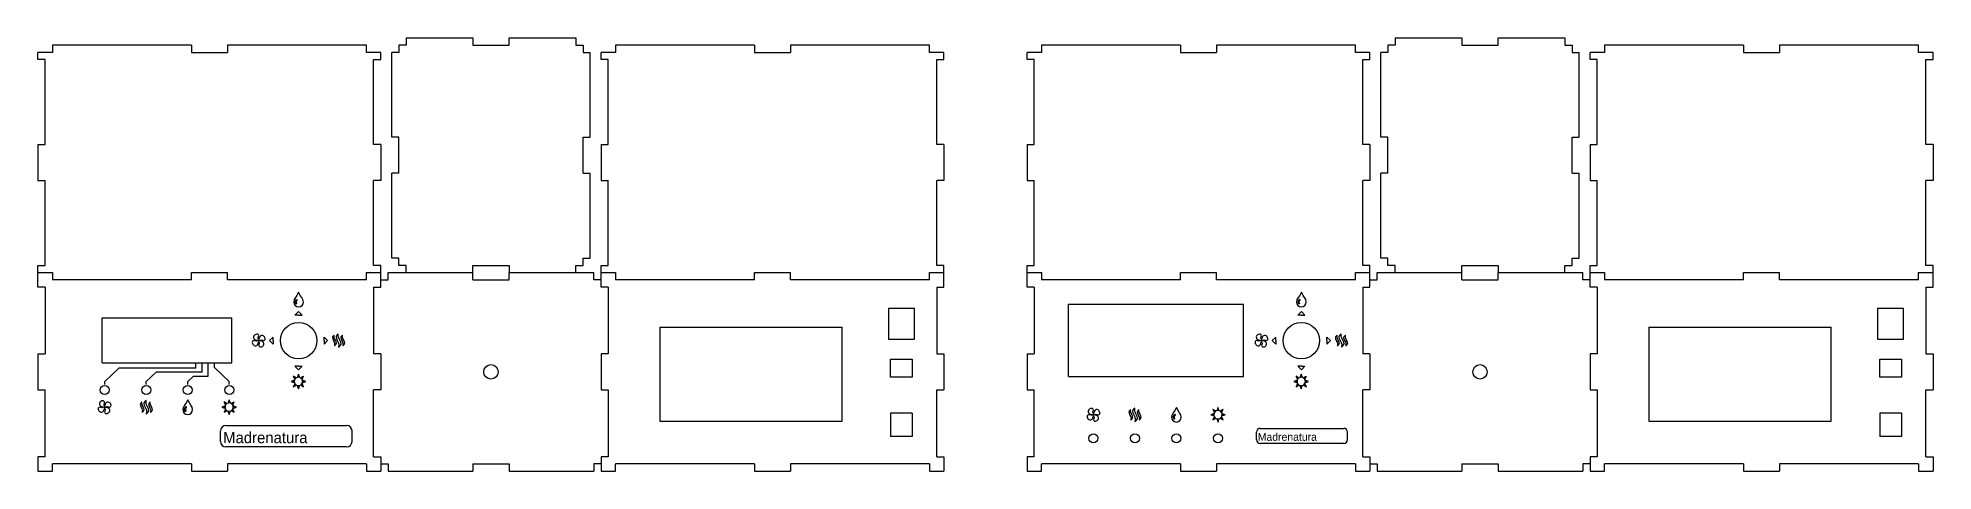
# Model space of a CAD drawing. Header units: millimetres. Extents: x 8 to 1058, y 8 to 248.
import ezdxf

# ---------------------------------------------------------------- set-up
doc = ezdxf.new("R2010")
doc.units = ezdxf.units.MM
doc.styles.get("Standard").update_dxf_attribs({"font": 'Organo.ttf'})

# ---------------------------------------------------------------- blocks, each defined once
blk = doc.blocks.new('ventola')
at = {"color": 1}
for points in [[(11.967454, 8.247353), (11.967454, 8.247353)], [(15.591469, 10.57992), (15.591469, 10.57992)]]:
    blk.add_lwpolyline(points, dxfattribs=at)
for points in [[(3.484983, 9.122807), (0.385901, 10.844362), (-2.526915, 8.225622), (-2.102453, 5.326635)], [(-2.102453, 5.326635), (-1.726533, 2.757284), (-0.140162, 0.141931), (1.875752, -0.908782)], [(1.379605, 19.771051), (-0.191244, 16.757764), (0.682798, 14.47628), (2.599369, 12.71098)], [(7.615305, 23.749255), (5.045954, 23.372771), (2.430601, 21.786964), (1.379605, 19.771051)], [(1.875752, -0.908782), (4.889038, -2.479913), (7.170523, -1.605589), (8.935823, 0.310982)], [(2.599369, 12.71098), (3.854976, 11.554433), (6.070985, 10.344547), (8.176645, 10.250849)], [(8.343721, 8.778778), (7.205518, 8.369838), (5.307009, 8.110193), (3.484983, 9.122807)], [(11.410912, 18.161538), (13.132467, 21.26062), (10.514009, 24.173435), (7.615305, 23.749255)], [(8.176645, 10.250849), (9.168656, 10.206822), (9.116445, 9.055355), (8.343721, 8.778778)], [(8.935823, 0.310982), (10.092369, 1.566307), (11.301974, 3.782033), (11.395389, 5.887975)], [(11.066883, 13.303082), (10.658225, 14.44072), (10.398863, 16.339229), (11.410912, 18.161538)], [(10.536023, 9.678784), (10.536023, 10.469289), (11.176949, 11.110215), (11.967454, 11.110215)], [(11.967454, 8.247353), (11.176949, 8.247353), (10.536023, 8.88828), (10.536023, 9.678784)], [(12.523714, 1.196595), (10.802158, -1.90164), (13.420616, -4.814456), (16.319603, -4.389993)], [(12.539518, 13.469875), (12.495209, 12.478147), (11.343743, 12.530358), (11.066883, 13.303082)], [(11.395389, 5.887975), (11.439698, 6.880269), (12.590883, 6.827493), (12.868025, 6.05618)], [(11.967454, 11.110215), (12.758241, 11.110215), (13.398885, 10.469289), (13.398885, 9.678784)], [(13.398885, 9.678784), (13.398885, 8.88828), (12.758241, 8.247353), (11.967454, 8.247353)], [(12.868025, 6.05618), (13.276401, 4.917695), (13.536045, 3.019469), (12.523714, 1.196595)], [(14.998803, 19.047151), (13.842538, 17.791262), (12.633216, 15.576382), (12.539518, 13.469875)], [(15.758545, 9.107002), (14.766534, 9.151311), (14.819027, 10.302495), (15.591469, 10.57992)], [(22.059721, 20.267197), (19.046152, 21.837764), (16.764667, 20.963722), (14.998803, 19.047151)], [(15.591469, 10.57992), (16.729107, 10.988295), (18.627334, 11.247658), (20.450207, 10.235044)], [(21.335538, 6.648), (20.080214, 7.8037), (17.863923, 9.013869), (15.758545, 9.107002)], [(20.450207, 10.235044), (23.548725, 8.514335), (26.461258, 11.132511), (26.037361, 14.031498)], [(22.555021, -0.412918), (24.126716, 2.600933), (23.252109, 4.881571), (21.335538, 6.648)], [(26.037361, 14.031498), (25.661441, 16.600567), (24.074787, 19.216202), (22.059721, 20.267197)], [(16.319603, -4.389993), (18.888954, -4.014073), (21.504307, -2.428831), (22.555021, -0.412918)]]:
    blk.add_open_spline(points, degree=3, dxfattribs=at)
blk = doc.blocks.new('serpentina')
at = {"color": 1}
for points in [[(8.202224, 5.942614), (8.202224, 5.942614)], [(13.646573, 7.833503), (13.646573, 7.833503)], [(19.266182, 5.942614), (19.266182, 5.942614)]]:
    blk.add_lwpolyline(points, dxfattribs=at)
for points in [[(5.848773, 2.872883), (5.846516, 1.044929), (8.393571, -3.098375), (8.823113, -4.699422)], [(8.202224, 5.942614), (8.030916, 6.028691), (5.848773, 4.211745), (5.848773, 2.872883)], [(8.184162, 3.196874), (7.915204, 4.642134), (8.394136, 5.910158), (8.202224, 5.942614)], [(11.190111, -4.497351), (11.309209, -2.850302), (8.41502, 1.954814), (8.184162, 3.196874)], [(10.645422, 3.91908), (10.642318, 1.588489), (13.890978, -3.694993), (14.438489, -5.736589)], [(13.646573, 7.833503), (13.428133, 7.943287), (10.645422, 5.626525), (10.645422, 3.91908)], [(13.623149, 4.332254), (13.280531, 6.175729), (13.890978, 7.792298), (13.646573, 7.833503)], [(17.456573, -5.47892), (17.608973, -3.378904), (13.917507, 2.748423), (13.623149, 4.332254)], [(16.913013, 2.872883), (16.910191, 1.044929), (19.457529, -3.098375), (19.887353, -4.699422)], [(19.266182, 5.942614), (19.095156, 6.028691), (16.913013, 4.211745), (16.913013, 2.872883)], [(19.24812, 3.196874), (18.979162, 4.642134), (19.458093, 5.910158), (19.266182, 5.942614)], [(22.253787, -4.497351), (22.373449, -2.850302), (19.478696, 1.954814), (19.24812, 3.196874)], [(8.823113, -4.699422), (9.192542, -6.073562), (8.197144, -7.722586), (8.470336, -7.797375)], [(8.470336, -7.797375), (8.720949, -7.958806), (11.09726, -5.532824), (11.190111, -4.497351)], [(14.438489, -5.736589), (14.908671, -7.489189), (13.640364, -9.591744), (13.98778, -9.686571)], [(13.98778, -9.686571), (14.308102, -9.892593), (17.337758, -6.799437), (17.456573, -5.47892)], [(19.887353, -4.699422), (20.256218, -6.073562), (19.261384, -7.722586), (19.534011, -7.797375)], [(19.534011, -7.797375), (19.784907, -7.958806), (22.1615, -5.532824), (22.253787, -4.497351)]]:
    blk.add_open_spline(points, degree=3, dxfattribs=at)
blk = doc.blocks.new('luci')
at = {"color": 1}
for points in [[(5.036538, 15.57782), (5.09778, 15.96136), (4.735971, 15.831538), (0, 14.131149), (5.096369, 12.302349), (5.036538, 12.684478), (5.036538, 12.684478)], [(6.63702, 8.763847), (6.411807, 9.078242), (6.247553, 8.727722), (4.102382, 4.146973), (8.983416, 6.480387), (8.670431, 6.708704)], [(8.670713, 21.514929), (8.981158, 21.7424), (4.102664, 24.09952), (4.375009, 23.515038), (6.410396, 19.142569), (6.410396, 19.142569)], [(4.994769, 14.945924), (5.032022, 15.357687), (5.010009, 15.348656)], [(5.009444, 12.913642), (5.030893, 12.906587), (4.994769, 13.315527)], [(6.410396, 19.142569), (6.63702, 19.459787)], [(6.788291, 19.653956), (6.795911, 19.636176), (7.058378, 19.950289)], [(7.058378, 8.272216), (6.797322, 8.585764), (6.789138, 8.568267)], [(8.476544, 6.86308), (8.494042, 6.871264), (8.184727, 7.134013)], [(8.202507, 21.108529), (8.516902, 21.373818), (8.501944, 21.381156)], [(8.476544, 6.86308), (8.476544, 6.86308)], [(15.392118, 23.132627), (15.770013, 23.07082), (13.960122, 28.222222), (13.745916, 27.611776), (12.149667, 23.071102), (12.528973, 23.132909)], [(12.528973, 5.090724), (12.151078, 5.15112), (12.278642, 4.787053), (13.958993, 0), (15.769449, 5.151967), (15.391553, 5.090724)], [(13.152967, 5.047827), (12.747131, 5.085362), (12.755316, 5.062502)], [(12.756444, 23.160284), (12.748824, 23.137424), (13.153531, 23.17496)], [(12.756444, 23.160284), (12.756444, 23.160284)], [(15.164929, 5.062502), (15.172831, 5.085362), (14.766996, 5.047827)], [(14.76756, 23.17496), (15.171984, 23.137424), (15.164082, 23.160284)], [(15.164929, 5.062502), (15.164929, 5.062502)], [(21.283224, 19.459222), (21.507591, 19.143698), (23.841569, 24.101778), (23.261038, 23.820967), (18.939651, 21.740424), (19.250096, 21.514364)], [(19.268158, 6.727613), (18.959689, 6.501271), (23.844673, 4.139353), (21.507591, 9.076831), (21.283224, 8.764411), (21.283224, 8.764411)], [(19.426202, 21.373818), (19.424227, 21.373818), (19.498451, 21.310882)], [(19.426202, 21.373818), (19.426202, 21.373818)], [(20.382089, 9.364698), (20.382089, 9.364698)], [(21.15058, 8.593667), (21.144089, 8.608624), (20.88134, 8.290842)], [(21.047287, 19.749629), (21.142396, 19.633636), (21.144089, 19.637022)], [(22.822464, 12.282593), (27.920809, 14.113087), (22.822464, 15.940476), (22.883989, 15.558347)], [(22.883989, 12.664158), (22.822464, 12.282593), (22.822464, 12.282593)], [(22.911082, 15.329182), (22.889069, 15.338213), (22.92604, 14.926451)], [(22.92604, 13.296053), (22.889069, 12.885138), (22.911082, 12.893322)]]:
    blk.add_lwpolyline(points, dxfattribs=at)
for points in [[(4.95808, 14.111111), (4.95808, 14.392769), (4.97078, 14.67104), (4.994769, 14.945924)], [(4.994769, 13.315527), (4.971909, 13.580251), (4.95808, 13.84554), (4.95808, 14.111111)], [(5.036538, 12.684478), (5.024684, 12.759831), (5.019604, 12.837442), (5.009444, 12.913642)], [(5.010009, 15.348656), (5.019887, 15.425702), (5.024684, 15.502467), (5.036538, 15.57782)], [(7.551138, 18.876151), (6.510584, 17.445284), (6.009922, 15.777633), (6.009922, 14.127198)], [(6.009922, 14.127198), (6.009922, 11.65352), (7.136271, 9.209476), (9.262533, 7.634676)], [(6.63702, 19.459787), (6.684433, 19.525544), (6.73862, 19.58848), (6.788291, 19.653956)], [(6.789138, 8.568267), (6.739467, 8.634307), (6.684998, 8.696678), (6.63702, 8.763847)], [(7.058378, 19.950289), (7.402124, 20.363462), (7.793849, 20.763936), (8.202507, 21.108529)], [(8.184727, 7.134013), (7.780867, 7.475784), (7.396762, 7.864404), (7.058378, 8.272216)], [(13.971976, 22.16404), (11.524544, 22.16404), (9.10844, 21.025556), (7.551138, 18.876151)], [(8.670431, 6.708704), (8.603827, 6.756682), (8.541456, 6.81228), (8.476544, 6.86308)], [(8.501944, 21.381156), (8.558953, 21.423771), (8.612858, 21.472596), (8.670713, 21.514929)], [(9.262533, 7.634676), (10.677878, 6.585938), (12.327184, 6.077373), (13.958993, 6.077373)], [(12.528973, 23.132909), (12.604044, 23.145044), (12.681091, 23.149842), (12.756444, 23.160284)], [(12.755316, 5.062502), (12.679962, 5.073509), (12.603198, 5.078871), (12.528973, 5.090724)], [(13.95984, 5.010573), (13.688907, 5.010573), (13.420513, 5.024684), (13.152967, 5.047827)], [(13.153531, 23.17496), (13.421078, 23.198102), (13.689471, 23.211931), (13.960404, 23.211931)], [(13.958993, 6.077373), (16.406424, 6.077091), (18.82394, 7.216422), (20.382089, 9.364698)], [(14.766996, 5.047827), (14.499449, 5.024684), (14.231056, 5.010573), (13.95984, 5.010573)], [(13.960404, 23.211931), (14.231338, 23.211931), (14.500013, 23.198102), (14.76756, 23.17496)], [(18.670129, 20.606173), (17.251116, 21.657733), (15.604067, 22.16404), (13.971976, 22.16404)], [(15.164082, 23.160284), (15.24, 23.149842), (15.317047, 23.145044), (15.392118, 23.132627)], [(15.391553, 5.090724), (15.317047, 5.078871), (15.240564, 5.073791), (15.164929, 5.062502)], [(21.921611, 14.113369), (21.921611, 16.587893), (20.794698, 19.030527), (18.670129, 20.606173)], [(19.250096, 21.514364), (19.310773, 21.47062), (19.367218, 21.420384), (19.426202, 21.373818)], [(19.444829, 6.868724), (19.384998, 6.823004), (19.328836, 6.772769), (19.268158, 6.727613)], [(19.953111, 7.319433), (19.784624, 7.168162), (19.623476, 7.007013), (19.444829, 6.868724)], [(19.498451, 21.310882), (19.650851, 21.190656), (19.789422, 21.055189), (19.933356, 20.925367)], [(19.933356, 20.925367), (20.197516, 20.688864), (20.447847, 20.435711), (20.68322, 20.17014)], [(20.88134, 8.290842), (20.599118, 7.948789), (20.281336, 7.619436), (19.953111, 7.319433)], [(20.382089, 9.364698), (21.419256, 10.799233), (21.921611, 12.464344), (21.921611, 14.113369)], [(20.68322, 20.17014), (20.806551, 20.031287), (20.932987, 19.896102), (21.047287, 19.749629)], [(21.144089, 19.637022), (21.189809, 19.577473), (21.239198, 19.520747), (21.283224, 19.459222)], [(21.283224, 8.764411), (21.241738, 8.705144), (21.194042, 8.651522), (21.15058, 8.593667)], [(22.883989, 15.558347), (22.895278, 15.482993), (22.901204, 15.405382), (22.911082, 15.329182)], [(22.911082, 12.893322), (22.901204, 12.81684), (22.895278, 12.739511), (22.883989, 12.664158)], [(22.92604, 14.926451), (22.948618, 14.656647), (22.962729, 14.384867), (22.962729, 14.110829)], [(22.962729, 14.110829), (22.962729, 13.837638), (22.948618, 13.565576), (22.92604, 13.296053)]]:
    blk.add_open_spline(points, degree=3, dxfattribs=at)

msp = doc.modelspace()

# ---------------------------------------------------------------- linework, layer by layer
for p, q in [((92.8, 243.8), (15.8, 243.8)), ((15.8, 243.8), (15.8, 239.8)), ((92.8, 243.8), (92.8, 239.8)), ((189.8, 243.8), (112.8, 243.8)), ((112.8, 243.8), (112.8, 239.8)), ((189.8, 239.8), (189.8, 243.8)), ((189.8, 239.8), (189.8, 243.8)), ((207.8, 243.8), (207.8, 239.8)), ((211.8, 243.8), (207.8, 243.8)), ((211.8, 247.8), (211.8, 243.8)), ((211.8, 247.8), (248.8, 247.8)), ((248.8, 247.8), (248.8, 243.8)), ((248.8, 243.8), (268.8, 243.8)), ((268.8, 243.8), (268.8, 247.8)), ((268.8, 247.8), (305.8, 247.8)), ((305.8, 247.8), (305.8, 243.8)), ((305.8, 243.8), (309.8, 243.8)), ((309.8, 243.8), (309.8, 239.8)), ((327.8, 243.8), (327.8, 239.8)), ((404.8, 243.8), (327.8, 243.8)), ((404.8, 243.8), (404.8, 239.8)), ((501.8, 243.8), (424.8, 243.8)), ((424.8, 243.8), (424.8, 239.8)), ((501.8, 239.8), (501.8, 243.8)), ((501.8, 239.8), (501.8, 243.8)), ((640.8, 243.8), (563.8, 243.8)), ((563.8, 243.8), (563.8, 239.8)), ((640.8, 243.8), (640.8, 239.8)), ((737.8, 243.8), (660.8, 243.8)), ((660.8, 243.8), (660.8, 239.8)), ((737.8, 239.8), (737.8, 243.8)), ((737.8, 239.8), (737.8, 243.8)), ((755.8, 243.8), (755.8, 239.8)), ((759.8, 243.8), (755.8, 243.8)), ((759.8, 247.8), (759.8, 243.8)), ((759.8, 247.8), (796.8, 247.8)), ((796.8, 247.8), (796.8, 243.8)), ((796.8, 243.8), (816.8, 243.8)), ((816.8, 243.8), (816.8, 247.8)), ((816.8, 247.8), (853.8, 247.8)), ((853.8, 247.8), (853.8, 243.8)), ((853.8, 243.8), (857.8, 243.8)), ((857.8, 243.8), (857.8, 239.8)), ((875.8, 243.8), (875.8, 239.8)), ((952.8, 243.8), (875.8, 243.8)), ((952.8, 243.8), (952.8, 239.8)), ((1049.8, 243.8), (972.8, 243.8)), ((972.8, 243.8), (972.8, 239.8)), ((1049.8, 239.8), (1049.8, 243.8)), ((1049.8, 239.8), (1049.8, 243.8)), ((7.8, 235.8), (7.8, 239.8)), ((15.8, 239.8), (7.8, 239.8)), ((11.8, 235.8), (7.8, 235.8)), ((11.8, 188.8), (11.8, 235.8)), ((92.8, 239.8), (112.8, 239.8)), ((197.8, 239.8), (189.8, 239.8)), ((197.8, 239.8), (189.8, 239.8)), ((193.8, 235.8), (197.8, 235.8)), ((193.8, 188.8), (193.8, 235.8)), ((197.8, 235.8), (197.8, 239.8)), ((203.8, 192.8), (203.8, 239.8)), ((207.8, 239.8), (203.8, 239.8)), ((309.8, 239.8), (313.8, 239.8)), ((313.8, 192.8), (313.8, 239.8)), ((327.8, 239.8), (319.8, 239.8)), ((319.8, 235.8), (319.8, 239.8)), ((323.8, 235.8), (319.8, 235.8)), ((323.8, 188.8), (323.8, 235.8)), ((404.8, 239.8), (424.8, 239.8)), ((509.8, 239.8), (501.8, 239.8)), ((509.8, 239.8), (501.8, 239.8)), ((505.8, 188.8), (505.8, 235.8)), ((505.8, 235.8), (509.8, 235.8)), ((509.8, 235.8), (509.8, 239.8)), ((555.8, 235.8), (555.8, 239.8)), ((563.8, 239.8), (555.8, 239.8)), ((559.8, 235.8), (555.8, 235.8)), ((559.8, 188.8), (559.8, 235.8)), ((640.8, 239.8), (660.8, 239.8)), ((745.8, 239.8), (737.8, 239.8)), ((745.8, 239.8), (737.8, 239.8)), ((741.8, 235.8), (745.8, 235.8)), ((741.8, 188.8), (741.8, 235.8)), ((745.8, 235.8), (745.8, 239.8)), ((751.8, 192.8), (751.8, 239.8)), ((755.8, 239.8), (751.8, 239.8)), ((857.8, 239.8), (861.8, 239.8)), ((861.8, 192.8), (861.8, 239.8)), ((875.8, 239.8), (867.8, 239.8)), ((867.8, 235.8), (867.8, 239.8)), ((871.8, 235.8), (867.8, 235.8)), ((871.8, 188.8), (871.8, 235.8)), ((952.8, 239.8), (972.8, 239.8)), ((1057.8, 239.8), (1049.8, 239.8)), ((1057.8, 239.8), (1049.8, 239.8)), ((1053.8, 188.8), (1053.8, 235.8)), ((1053.8, 235.8), (1057.8, 235.8)), ((1057.8, 235.8), (1057.8, 239.8)), ((207.8, 192.8), (203.8, 192.8)), ((207.8, 172.8), (207.8, 192.8)), ((309.8, 172.8), (309.8, 192.8)), ((309.8, 192.8), (313.8, 192.8)), ((755.8, 192.8), (751.8, 192.8)), ((755.8, 172.8), (755.8, 192.8)), ((857.8, 172.8), (857.8, 192.8)), ((857.8, 192.8), (861.8, 192.8)), ((7.8, 188.8), (11.8, 188.8)), ((7.8, 188.8), (7.8, 168.8)), ((197.8, 188.8), (193.8, 188.8)), ((197.8, 188.8), (197.8, 168.8)), ((319.8, 188.8), (319.8, 168.8)), ((319.8, 188.8), (323.8, 188.8)), ((509.8, 188.8), (505.8, 188.8)), ((509.8, 188.8), (509.8, 168.8)), ((555.8, 188.8), (559.8, 188.8)), ((555.8, 188.8), (555.8, 168.8)), ((745.8, 188.8), (741.8, 188.8)), ((745.8, 188.8), (745.8, 168.8)), ((867.8, 188.8), (867.8, 168.8)), ((867.8, 188.8), (871.8, 188.8)), ((1057.8, 188.8), (1053.8, 188.8)), ((1057.8, 188.8), (1057.8, 168.8)), ((7.8, 168.8), (11.8, 168.8)), ((11.8, 121.8), (11.8, 168.8)), ((197.8, 168.8), (193.8, 168.8)), ((193.8, 121.8), (193.8, 168.8)), ((207.8, 172.8), (203.8, 172.8)), ((203.8, 125.8), (203.8, 172.8)), ((309.8, 172.8), (313.8, 172.8)), ((313.8, 125.8), (313.8, 172.8)), ((319.8, 168.8), (323.8, 168.8)), ((323.8, 121.8), (323.8, 168.8)), ((505.8, 121.8), (505.8, 168.8)), ((509.8, 168.8), (505.8, 168.8)), ((555.8, 168.8), (559.8, 168.8)), ((559.8, 121.8), (559.8, 168.8)), ((745.8, 168.8), (741.8, 168.8)), ((741.8, 121.8), (741.8, 168.8)), ((755.8, 172.8), (751.8, 172.8)), ((751.8, 125.8), (751.8, 172.8)), ((857.8, 172.8), (861.8, 172.8)), ((861.8, 125.8), (861.8, 172.8)), ((867.8, 168.8), (871.8, 168.8)), ((871.8, 121.8), (871.8, 168.8)), ((1053.8, 121.8), (1053.8, 168.8)), ((1057.8, 168.8), (1053.8, 168.8)), ((7.8, 121.8), (11.8, 121.8)), ((7.8, 117.8), (7.8, 121.8)), ((7.8, 117.8), (15.8, 117.8)), ((7.8, 109.8), (7.8, 117.8)), ((15.8, 117.8), (15.8, 113.8)), ((92.8, 113.8), (92.8, 117.8)), ((92.8, 117.8), (112.8, 117.8)), ((112.8, 113.8), (112.8, 117.8)), ((189.8, 113.8), (189.8, 117.8)), ((189.8, 117.8), (197.8, 117.8)), ((197.8, 121.8), (193.8, 121.8)), ((197.8, 117.8), (197.8, 121.8)), ((197.8, 109.8), (197.8, 117.8)), ((201.8, 117.8), (248.8, 117.8)), ((201.8, 113.8), (201.8, 117.8)), ((207.8, 125.8), (203.8, 125.8)), ((207.8, 121.8), (207.8, 125.8)), ((211.8, 121.8), (207.8, 121.8)), ((211.8, 117.8), (211.8, 121.8)), ((248.8, 121.8), (268.8, 121.8)), ((248.8, 117.8), (248.8, 121.8)), ((248.8, 113.8), (248.8, 117.8)), ((268.8, 121.8), (268.8, 117.8)), ((268.8, 113.8), (268.8, 117.8)), ((268.8, 117.8), (315.8, 117.8)), ((305.8, 121.8), (309.8, 121.8)), ((305.8, 117.8), (305.8, 121.8)), ((309.8, 125.8), (313.8, 125.8)), ((309.8, 121.8), (309.8, 125.8)), ((315.8, 113.8), (315.8, 117.8)), ((319.8, 117.8), (319.8, 121.8)), ((319.8, 121.8), (323.8, 121.8)), ((319.8, 113.8), (319.8, 117.8)), ((319.8, 117.8), (327.8, 117.8)), ((327.8, 117.8), (327.8, 113.8)), ((404.8, 117.8), (424.8, 117.8)), ((404.8, 113.8), (404.8, 117.8)), ((424.8, 113.8), (424.8, 117.8)), ((501.8, 117.8), (509.8, 117.8)), ((501.8, 113.8), (501.8, 117.8)), ((509.8, 121.8), (505.8, 121.8)), ((509.8, 117.8), (509.8, 121.8)), ((509.8, 109.8), (509.8, 117.8)), ((555.8, 121.8), (559.8, 121.8)), ((555.8, 117.8), (555.8, 121.8)), ((555.8, 117.8), (563.8, 117.8)), ((555.8, 109.8), (555.8, 117.8)), ((563.8, 117.8), (563.8, 113.8)), ((640.8, 113.8), (640.8, 117.8)), ((640.8, 117.8), (660.8, 117.8)), ((660.8, 113.8), (660.8, 117.8)), ((737.8, 113.8), (737.8, 117.8)), ((737.8, 117.8), (745.8, 117.8)), ((745.8, 121.8), (741.8, 121.8)), ((745.8, 117.8), (745.8, 121.8)), ((745.8, 109.8), (745.8, 117.8)), ((749.8, 117.8), (796.8, 117.8)), ((749.8, 113.8), (749.8, 117.8)), ((755.8, 125.8), (751.8, 125.8)), ((755.8, 121.8), (755.8, 125.8)), ((759.8, 121.8), (755.8, 121.8)), ((759.8, 117.8), (759.8, 121.8)), ((796.8, 121.8), (816.8, 121.8)), ((796.8, 117.8), (796.8, 121.8)), ((796.8, 113.8), (796.8, 117.8)), ((816.8, 121.8), (816.8, 117.8)), ((816.8, 113.8), (816.8, 117.8)), ((816.8, 117.8), (863.8, 117.8)), ((853.8, 121.8), (857.8, 121.8)), ((853.8, 117.8), (853.8, 121.8)), ((857.8, 125.8), (861.8, 125.8)), ((857.8, 121.8), (857.8, 125.8)), ((863.8, 113.8), (863.8, 117.8)), ((867.8, 117.8), (867.8, 121.8)), ((867.8, 121.8), (871.8, 121.8)), ((867.8, 113.8), (867.8, 117.8)), ((867.8, 117.8), (875.8, 117.8)), ((875.8, 117.8), (875.8, 113.8)), ((952.8, 117.8), (972.8, 117.8)), ((952.8, 113.8), (952.8, 117.8)), ((972.8, 113.8), (972.8, 117.8)), ((1049.8, 117.8), (1057.8, 117.8)), ((1049.8, 113.8), (1049.8, 117.8)), ((1057.8, 121.8), (1053.8, 121.8)), ((1057.8, 117.8), (1057.8, 121.8)), ((1057.8, 109.8), (1057.8, 117.8)), ((11.8, 109.8), (7.8, 109.8)), ((11.8, 109.8), (11.8, 72.8)), ((92.8, 113.8), (15.8, 113.8)), ((189.8, 113.8), (112.8, 113.8)), ((193.8, 109.8), (193.8, 72.8)), ((193.8, 109.8), (197.8, 109.8)), ((197.8, 113.8), (201.8, 113.8)), ((248.8, 113.8), (268.8, 113.8)), ((319.8, 113.8), (315.8, 113.8)), ((319.8, 109.8), (319.8, 113.8)), ((323.8, 109.8), (319.8, 109.8)), ((323.8, 109.8), (323.8, 72.8)), ((404.8, 113.8), (327.8, 113.8)), ((501.8, 113.8), (424.8, 113.8)), ((505.8, 109.8), (509.8, 109.8)), ((505.8, 109.8), (505.8, 72.8)), ((559.8, 109.8), (555.8, 109.8)), ((559.8, 109.8), (559.8, 72.8)), ((640.8, 113.8), (563.8, 113.8)), ((737.8, 113.8), (660.8, 113.8)), ((741.8, 109.8), (741.8, 72.8)), ((741.8, 109.8), (745.8, 109.8)), ((745.8, 113.8), (749.8, 113.8)), ((796.8, 113.8), (816.8, 113.8)), ((867.8, 113.8), (863.8, 113.8)), ((867.8, 109.8), (867.8, 113.8)), ((871.8, 109.8), (867.8, 109.8)), ((871.8, 109.8), (871.8, 72.8)), ((952.8, 113.8), (875.8, 113.8)), ((1049.8, 113.8), (972.8, 113.8)), ((1053.8, 109.8), (1057.8, 109.8)), ((1053.8, 109.8), (1053.8, 72.8)), ((479, 98), (479, 81)), ((479, 98), (493.5, 98)), ((493.5, 81), (493.5, 98)), ((578.8, 100.3), (675.8, 100.3)), ((578.8, 60.3), (578.8, 100.3)), ((675.8, 60.3), (675.8, 100.3)), ((1027, 98), (1027, 81)), ((1027, 98), (1041.5, 98)), ((1041.5, 81), (1041.5, 98)), ((43.3, 92.8), (115.3, 92.8)), ((43.3, 67.8), (43.3, 92.8)), ((115.3, 67.8), (115.3, 92.8)), ((352.3, 87.5), (453.3, 87.5)), ((352.3, 87.5), (352.3, 35.5)), ((453.3, 35.5), (453.3, 87.5)), ((900.3, 87.5), (1001.3, 87.5)), ((900.3, 87.5), (900.3, 35.5)), ((1001.3, 35.5), (1001.3, 87.5)), ((479, 81), (493.5, 81)), ((1027, 81), (1041.5, 81)), ((7.8, 72.8), (7.8, 52.8)), ((7.8, 72.8), (11.8, 72.8)), ((43.3, 67.8), (115.3, 67.8)), ((197.8, 72.8), (193.8, 72.8)), ((197.8, 72.8), (197.8, 52.8)), ((319.8, 72.8), (319.8, 52.8)), ((323.8, 72.8), (319.8, 72.8)), ((480.2, 69.9), (492.2, 69.9)), ((480.2, 59.9), (480.2, 69.9)), ((492.2, 69.9), (492.2, 59.9)), ((505.8, 72.8), (509.8, 72.8)), ((509.8, 72.8), (509.8, 52.8)), ((555.8, 72.8), (555.8, 52.8)), ((555.8, 72.8), (559.8, 72.8)), ((745.8, 72.8), (741.8, 72.8)), ((745.8, 72.8), (745.8, 52.8)), ((867.8, 72.8), (867.8, 52.8)), ((871.8, 72.8), (867.8, 72.8)), ((1028.3, 69.9), (1040.3, 69.9)), ((1028.3, 59.9), (1028.3, 69.9)), ((1040.3, 69.9), (1040.3, 59.9)), ((1053.8, 72.8), (1057.8, 72.8)), ((1057.8, 72.8), (1057.8, 52.8)), ((7.8, 52.8), (11.8, 52.8)), ((11.8, 15.8), (11.8, 52.8)), ((197.8, 52.8), (193.8, 52.8)), ((193.8, 15.8), (193.8, 52.8)), ((319.8, 52.8), (323.8, 52.8)), ((323.8, 52.8), (323.8, 15.8)), ((492.2, 59.9), (480.2, 59.9)), ((505.8, 15.8), (505.8, 52.8)), ((505.8, 52.8), (509.8, 52.8)), ((555.8, 52.8), (559.8, 52.8)), ((559.8, 15.8), (559.8, 52.8)), ((578.8, 60.3), (675.8, 60.3)), ((745.8, 52.8), (741.8, 52.8)), ((741.8, 15.8), (741.8, 52.8)), ((867.8, 52.8), (871.8, 52.8)), ((871.8, 52.8), (871.8, 15.8)), ((1040.3, 59.9), (1028.3, 59.9)), ((1053.8, 15.8), (1053.8, 52.8)), ((1053.8, 52.8), (1057.8, 52.8)), ((352.3, 35.5), (453.3, 35.5)), ((492.2, 39.9), (480.2, 39.9)), ((480.2, 39.9), (480.2, 26.9)), ((492.2, 39.9), (492.2, 26.9)), ((900.3, 35.5), (1001.3, 35.5)), ((1040.3, 39.9), (1028.3, 39.9)), ((1028.3, 39.9), (1028.3, 26.9)), ((1040.3, 39.9), (1040.3, 26.9)), ((492.2, 26.9), (480.2, 26.9)), ((1040.3, 26.9), (1028.3, 26.9)), ((11.8, 15.8), (7.8, 15.8)), ((7.8, 15.8), (7.8, 7.8)), ((15.8, 7.8), (15.8, 11.8)), ((92.8, 11.8), (15.8, 11.8)), ((92.8, 11.8), (92.8, 7.8)), ((189.8, 11.8), (112.8, 11.8)), ((112.8, 11.8), (112.8, 7.8)), ((189.8, 11.8), (189.8, 7.8)), ((193.8, 15.8), (197.8, 15.8)), ((197.8, 15.8), (197.8, 7.8)), ((197.8, 11.8), (201.8, 11.8)), ((201.8, 11.8), (201.8, 7.8)), ((248.8, 11.8), (248.8, 7.8)), ((248.8, 11.8), (268.8, 11.8)), ((268.8, 11.8), (268.8, 7.8)), ((315.8, 11.8), (315.8, 7.8)), ((319.8, 11.8), (315.8, 11.8)), ((319.8, 15.8), (319.8, 11.8)), ((323.8, 15.8), (319.8, 15.8)), ((319.8, 11.8), (319.8, 7.8)), ((404.8, 11.8), (327.8, 11.8)), ((327.8, 7.8), (327.8, 11.8)), ((404.8, 11.8), (404.8, 7.8)), ((424.8, 11.8), (424.8, 7.8)), ((501.8, 11.8), (424.8, 11.8)), ((501.8, 11.8), (501.8, 7.8)), ((505.8, 15.8), (509.8, 15.8)), ((509.8, 15.8), (509.8, 7.8)), ((559.8, 15.8), (555.8, 15.8)), ((555.8, 15.8), (555.8, 7.8)), ((563.8, 7.8), (563.8, 11.8)), ((640.8, 11.8), (563.8, 11.8)), ((640.8, 11.8), (640.8, 7.8)), ((737.8, 11.8), (660.8, 11.8)), ((660.8, 11.8), (660.8, 7.8)), ((737.8, 11.8), (737.8, 7.8)), ((741.8, 15.8), (745.8, 15.8)), ((745.8, 15.8), (745.8, 7.8)), ((745.8, 11.8), (749.8, 11.8)), ((749.8, 11.8), (749.8, 7.8)), ((796.8, 11.8), (796.8, 7.8)), ((796.8, 11.8), (816.8, 11.8)), ((816.8, 11.8), (816.8, 7.8)), ((863.8, 11.8), (863.8, 7.8)), ((867.8, 11.8), (863.8, 11.8)), ((867.8, 15.8), (867.8, 11.8)), ((871.8, 15.8), (867.8, 15.8)), ((867.8, 11.8), (867.8, 7.8)), ((952.8, 11.8), (875.8, 11.8)), ((875.8, 7.8), (875.8, 11.8)), ((952.8, 11.8), (952.8, 7.8)), ((972.8, 11.8), (972.8, 7.8)), ((1049.8, 11.8), (972.8, 11.8)), ((1049.8, 11.8), (1049.8, 7.8)), ((1053.8, 15.8), (1057.8, 15.8)), ((1057.8, 15.8), (1057.8, 7.8)), ((7.8, 7.8), (15.8, 7.8)), ((92.8, 7.8), (112.8, 7.8)), ((189.8, 7.8), (197.8, 7.8)), ((201.8, 7.8), (248.8, 7.8)), ((268.8, 7.8), (315.8, 7.8)), ((319.8, 7.8), (327.8, 7.8)), ((404.8, 7.8), (424.8, 7.8)), ((501.8, 7.8), (509.8, 7.8)), ((555.8, 7.8), (563.8, 7.8)), ((640.8, 7.8), (660.8, 7.8)), ((737.8, 7.8), (745.8, 7.8)), ((749.8, 7.8), (796.8, 7.8)), ((816.8, 7.8), (863.8, 7.8)), ((867.8, 7.8), (875.8, 7.8)), ((952.8, 7.8), (972.8, 7.8)), ((1049.8, 7.8), (1057.8, 7.8))]:
    msp.add_line(p, q)
at = {"color": 1}
for p, q in [((152.2, 96.2), (150.2, 94.2)), ((152.2, 96.2), (154.2, 94.2)), ((707.8, 96.2), (705.8, 94.2)), ((707.8, 96.2), (709.8, 94.2)), ((152.2, 94.2), (150.2, 94.2)), ((152.2, 94.2), (154.2, 94.2)), ((707.8, 94.2), (705.8, 94.2)), ((707.8, 94.2), (709.8, 94.2)), ((136.1, 80.1), (138.1, 82.1)), ((136.1, 80.1), (138.1, 78.1)), ((138.1, 80.1), (138.1, 82.1)), ((138.1, 80.1), (138.1, 78.1)), ((168.3, 80.1), (166.3, 82.1)), ((166.3, 80.1), (166.3, 82.1)), ((168.3, 80.1), (166.3, 78.1)), ((166.3, 80.1), (166.3, 78.1)), ((691.7, 80.1), (693.7, 82.1)), ((691.7, 80.1), (693.7, 78.1)), ((693.7, 80.1), (693.7, 82.1)), ((693.7, 80.1), (693.7, 78.1)), ((723.9, 80.1), (721.9, 82.1)), ((721.9, 80.1), (721.9, 82.1)), ((723.9, 80.1), (721.9, 78.1)), ((721.9, 80.1), (721.9, 78.1)), ((44.8, 57.4), (52.6, 64.8)), ((95.2, 64.8), (52.6, 64.8)), ((95.2, 64.8), (95.2, 67.8)), ((98.7, 62.6), (98.7, 67.8)), ((102.1, 60.4), (102.1, 67.8)), ((105.6, 65.2), (105.6, 67.8)), ((113.8, 57.4), (105.6, 65.2)), ((152.2, 66), (150.2, 66)), ((152.2, 64), (150.2, 66)), ((152.2, 66), (154.2, 66)), ((152.2, 64), (154.2, 66)), ((707.8, 66), (705.8, 66)), ((707.8, 64), (705.8, 66)), ((707.8, 66), (709.8, 66)), ((707.8, 64), (709.8, 66)), ((44.8, 55.8), (44.8, 57.4)), ((67.8, 57.4), (73.3, 62.6)), ((67.8, 55.8), (67.8, 57.4)), ((98.7, 62.6), (73.3, 62.6)), ((90.8, 57.4), (93.9, 60.4)), ((90.8, 55.8), (90.8, 57.4)), ((93.9, 60.4), (102.1, 60.4)), ((113.8, 55.8), (113.8, 57.4)), ((111.9, 33.1), (178.8, 33.1)), ((685, 31.5), (731.3, 31.5)), ((108.9, 24.2), (108.9, 30.1)), ((178.8, 21.2), (111.9, 21.2)), ((181.8, 24.2), (181.8, 30.1)), ((682.9, 25.3), (682.9, 29.4)), ((731.3, 23.2), (685, 23.2)), ((733.4, 25.3), (733.4, 29.4))]:
    msp.add_line(p, q, dxfattribs=at)
for points in [[(150.9, 100.4), (150.9, 100.4)], [(706.6, 100.4), (706.6, 100.4)], [(89.5, 40.8), (89.5, 40.8)], [(637.4, 36.6), (637.4, 36.6)]]:
    msp.add_lwpolyline(points, dxfattribs=at)
for centre, radius in [((152.2, 80.1), 10.1), ((707.8, 80.1), 10.1), ((258.8, 62.8), 4), ((806.8, 62.8), 4), ((44.8, 52.8), 2.5), ((67.8, 52.8), 2.5), ((90.8, 52.8), 2.5), ((113.8, 52.8), 2.5), ((592.6, 26), 2.49), ((615.6, 26), 2.49), ((638.6, 26), 2.49), ((661.6, 26), 2.49)]:
    msp.add_circle(centre, radius)
for centre, radius, start, end in [((111.9, 30.1), 3, 90, 180), ((178.8, 30.1), 3, 0, 90), ((685, 29.4), 2.1, 90, 180), ((731.3, 29.4), 2.1, 0, 90), ((111.9, 24.2), 3, 180, 270), ((178.8, 24.2), 3, 270, 0), ((685, 25.3), 2.1, 180, 270), ((731.3, 25.3), 2.1, 270, 0)]:
    msp.add_arc(centre, radius, start, end, dxfattribs=at)
for points in [[(152.2, 106.9), (151.1, 104.2), (149.5, 103.5), (149.5, 101.5)], [(154.9, 101.5), (154.9, 103.5), (153.3, 104.2), (152.2, 106.9)], [(707.8, 106.9), (706.7, 104.2), (705.1, 103.5), (705.1, 101.5)], [(710.5, 101.5), (710.5, 103.5), (709, 104.2), (707.8, 106.9)], [(149.5, 101.5), (149.5, 100), (150.7, 98.8), (152.2, 98.8)], [(150.5, 101.5), (150.5, 102.1), (150.7, 102.6), (151.1, 103.1)], [(150.8, 100.5), (150.6, 100.8), (150.5, 101.1), (150.5, 101.5)], [(150.9, 100.4), (150.9, 100.4), (150.8, 100.4), (150.8, 100.5)], [(151.4, 102.8), (151.1, 102.4), (150.9, 102), (150.9, 101.5)], [(150.9, 101.5), (150.9, 101.2), (151, 100.9), (151.1, 100.7)], [(151.1, 100.4), (151, 100.4), (151, 100.4), (150.9, 100.4)], [(151.1, 100.7), (151.2, 100.6), (151.2, 100.5), (151.1, 100.4)], [(152.2, 98.8), (153.7, 98.8), (154.9, 100), (154.9, 101.5)], [(705.1, 101.5), (705.1, 100), (706.3, 98.8), (707.8, 98.8)], [(706.1, 101.5), (706.1, 102.1), (706.4, 102.6), (706.7, 103.1)], [(706.4, 100.5), (706.2, 100.8), (706.1, 101.1), (706.1, 101.5)], [(706.6, 100.4), (706.5, 100.4), (706.4, 100.4), (706.4, 100.5)], [(707.1, 102.8), (706.8, 102.4), (706.5, 102), (706.5, 101.5)], [(706.5, 101.5), (706.5, 101.2), (706.6, 100.9), (706.8, 100.7)], [(706.7, 100.4), (706.7, 100.4), (706.6, 100.4), (706.6, 100.4)], [(706.8, 100.7), (706.8, 100.6), (706.8, 100.5), (706.7, 100.4)], [(707.8, 98.8), (709.3, 98.8), (710.5, 100), (710.5, 101.5)], [(90.8, 47.3), (89.6, 44.6), (88.1, 44), (88.1, 41.9)], [(89, 41.9), (89, 42.6), (89.3, 43), (89.6, 43.5)], [(90, 43.3), (89.7, 42.8), (89.5, 42.5), (89.5, 41.9)], [(89.6, 43.5), (89.7, 43.6), (89.9, 43.6), (90, 43.6)], [(90, 43.6), (90.1, 43.5), (90.1, 43.4), (90, 43.3)], [(93.5, 41.9), (93.5, 44), (91.9, 44.6), (90.8, 47.3)], [(638.6, 43.1), (637.5, 40.4), (635.9, 39.7), (635.9, 37.7)], [(641.3, 37.7), (641.3, 39.7), (639.7, 40.4), (638.6, 43.1)], [(88.1, 41.9), (88.1, 40.4), (89.3, 39.2), (90.8, 39.2)], [(89.3, 40.9), (89.1, 41.2), (89, 41.6), (89, 41.9)], [(89.5, 40.8), (89.4, 40.8), (89.4, 40.9), (89.3, 40.9)], [(89.5, 41.9), (89.5, 41.7), (89.6, 41.4), (89.7, 41.2)], [(89.6, 40.9), (89.6, 40.8), (89.6, 40.8), (89.5, 40.8)], [(89.7, 41.2), (89.8, 41.1), (89.8, 40.9), (89.6, 40.9)], [(90.8, 39.2), (92.3, 39.2), (93.5, 40.4), (93.5, 41.9)], [(635.9, 37.7), (635.9, 36.2), (637.1, 35), (638.6, 35)], [(636.9, 37.7), (636.9, 38.4), (637.2, 38.8), (637.5, 39.3)], [(637.2, 36.7), (637, 37), (636.9, 37.4), (636.9, 37.7)], [(637.4, 36.6), (637.3, 36.6), (637.2, 36.7), (637.2, 36.7)], [(637.9, 39), (637.6, 38.6), (637.3, 38.3), (637.3, 37.7)], [(637.3, 37.7), (637.3, 37.4), (637.4, 37.2), (637.6, 37)], [(637.5, 36.7), (637.5, 36.6), (637.4, 36.6), (637.4, 36.6)], [(637.5, 39.3), (637.6, 39.4), (637.7, 39.4), (637.8, 39.4)], [(637.6, 37), (637.6, 36.9), (637.6, 36.7), (637.5, 36.7)], [(637.8, 39.4), (637.9, 39.3), (637.9, 39.2), (637.9, 39)], [(638.6, 35), (640.1, 35), (641.3, 36.2), (641.3, 37.7)]]:
    msp.add_open_spline(points, degree=3, dxfattribs=at)

# ---------------------------------------------------------------- block references
for name, p, xscale, yscale, zscale in [('ventola', (127.1, 77.7), 0.2522359323566976, 0.2522359323566976, 0.2522359323566976), ('serpentina', (168.5, 80.6), 0.4169056186694119, 0.4169056186694119, 0.4169056186694119), ('ventola', (682.7, 77.7), 0.2522359323566976, 0.2522359323566976, 0.2522359323566976), ('serpentina', (724.2, 80.6), 0.4169056186694119, 0.4169056186694119, 0.4169056186694119), ('ventola', (41.7, 40.8), 0.2522359323566976, 0.2522359323566976, 0.2522359323566976), ('serpentina', (62, 43.6), 0.4169056186694119, 0.4169056186694119, 0.4169056186694119), ('ventola', (589.6, 36.6), 0.2522359323566976, 0.2522359323566976, 0.2522359323566976), ('serpentina', (609.8, 39.4), 0.4169056186694119, 0.4169056186694119, 0.4169056186694119)]:
    msp.add_blockref(name, p, dxfattribs=dict(at, xscale=xscale, yscale=yscale, zscale=zscale))
at = {"xscale": 0.2885399053849795, "yscale": 0.2885399053849795, "zscale": 0.2885399053849795}
for p in [(148.1, 53.4), (703.7, 53.4), (109.7, 39.2), (657.6, 35)]:
    msp.add_blockref('luci', p, dxfattribs=at)

# ---------------------------------------------------------------- texts
at = {"color": 1}
for height, p in [(6.164, (110.4, 23.3)), (4.315, (683.7, 24.6))]:
    msp.add_text('Madrenatura', height=height, dxfattribs=at).set_placement(p)

doc.saveas('drawing.dxf')
